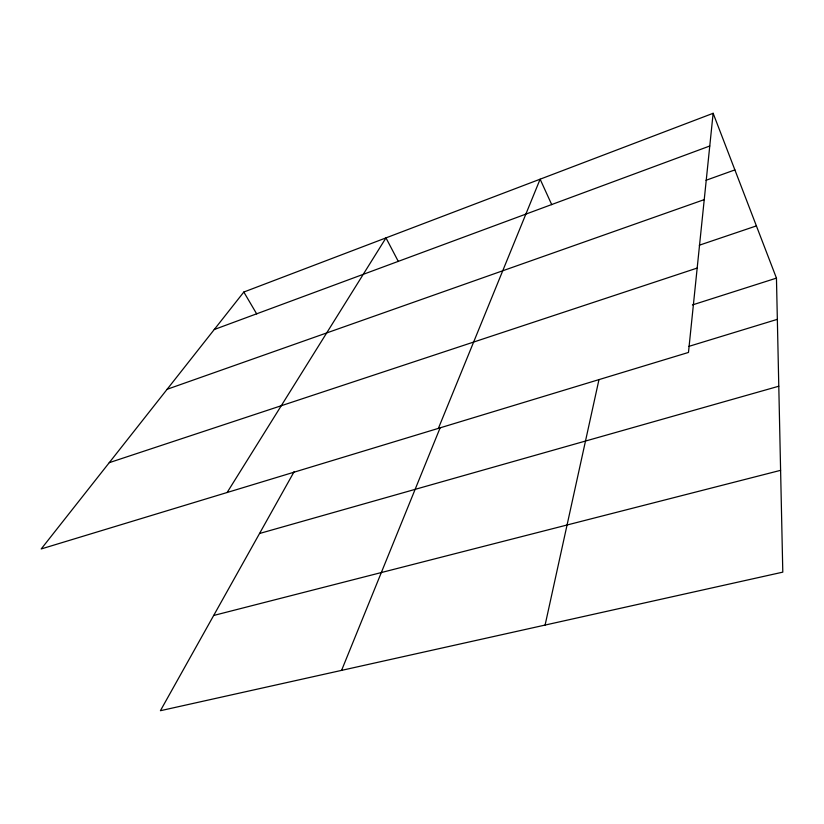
<?xml version="1.0" encoding="UTF-8"?>
<svg xmlns="http://www.w3.org/2000/svg" width="824" height="824" viewBox="0 0 824 824"><rect width="100%" height="100%" fill="white"/><g stroke="black" fill="none" stroke-linecap="round" stroke-linejoin="round"><path stroke-width="1.24" d="M713.141 113.29L688.473 352.445L41.2 548.949L243.822 292.036L713.141 113.29L776.455 278.121L782.8 572.144L160.402 710.71L294.189 471.565M545.097 625.066L598.955 379.699M341.579 670.375L440.243 427.553M438.389 428.367L540.122 179.189L551.75 204.692M227.125 492.505L385.982 237.899L398.332 261.486M214.261 329.518L709.773 146.002M705.993 180.291L734.884 169.909M167.118 389.288L704.232 199.624M699.288 245.222L756.401 225.9M109.252 462.666L697.176 268.068M692.397 304.942L776.455 278.121M688.833 346.389L777.341 319.341M259.55 533.489L778.783 386.229M213.684 615.466L780.606 470.329M243.822 292.036L256.697 313.923"/></g></svg>
